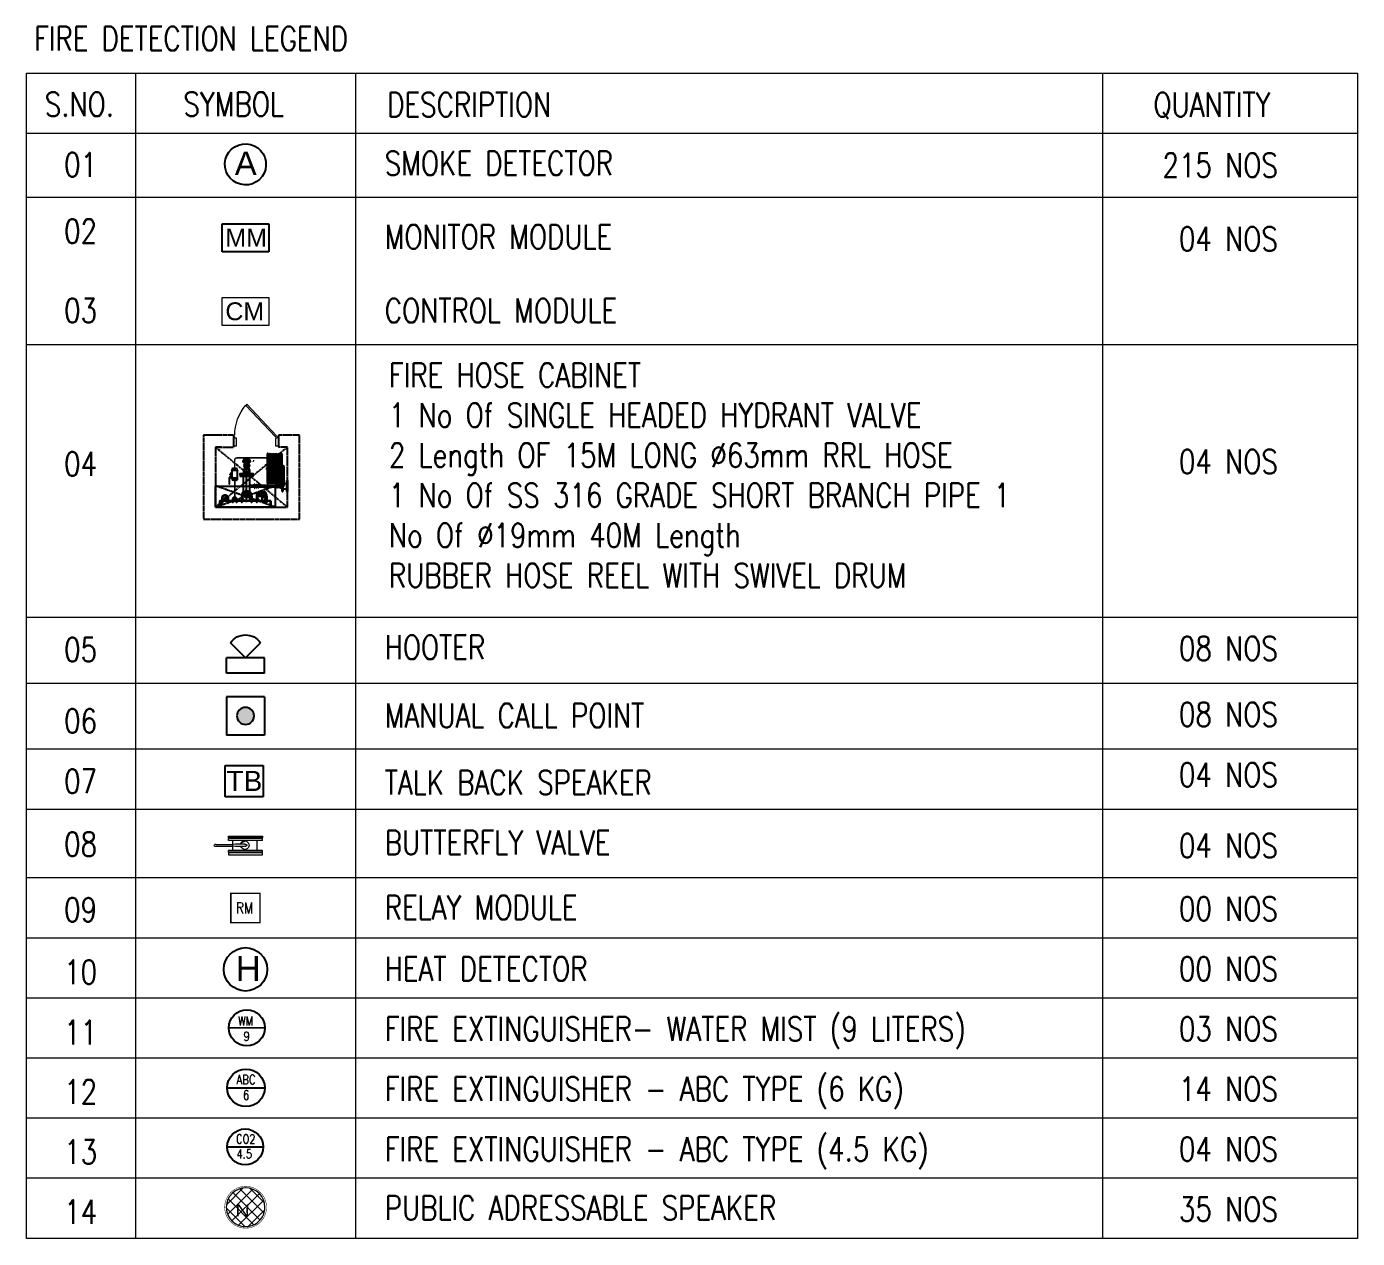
# Model space of a CAD drawing. Header units: millimetres. Extents: x 1706 to 249912, y -487248 to 27192.
# Drawn here: x 218218 to 240361, y 1476 to 21647 of the extents above; entities that cross this region are included whole.
import ezdxf
from ezdxf.enums import TextEntityAlignment as Align

# ---------------------------------------------------------------- set-up
doc = ezdxf.new("R2010")
doc.units = ezdxf.units.MM
for name, pattern in [('CENTER', [50.8, 31.75, -6.35, 6.35, -6.35]), ('CENTER2', [1.125, 0.75, -0.125, 0.125, -0.125]), ('HIDDEN', [0.375, 0.25, -0.125]), ('PHANTOM', [63.5, 31.75, -6.35, 6.35, -6.35, 6.35, -6.35])]:
    doc.linetypes.add(name, pattern=pattern)
doc.layers.get('0').update_dxf_attribs({"color": 251})
for name, color, linetype in [('3.First Floor Plan prot$0$M-FIRE-DRAIN PIPE', 5, 'Continuous'), ('Center', 8, 'CENTER2'), ('FF-CEILING SPEAKER', 170, 'Continuous'), ('FF-DETECTION', 8, 'Continuous'), ('FF-FAS-EQUIPMENTS', 5, 'Continuous'), ('FF-FPS- SPRINKLER PIPE', 10, 'PHANTOM'), ('FF-MCP', 1, 'Continuous'), ('FF-TEXT & DIMENSIONS', 4, 'Continuous'), ('FF-WALL MTD SPEAKER', 1, 'Continuous'), ('McD-FF-SMOKE DETECTOR', 30, 'Continuous'), ('Mcd_RELAY MODULE', 20, 'Continuous'), ('OBJ', 7, 'Continuous'), ('PHE-MULTI SENSOR DETECTOR (ABOVE', 3, 'Continuous'), ('TB', 11, 'Continuous')]:
    doc.layers.add(name, color=color, linetype=linetype)
for name, color, linetype, lineweight in [('A-DOOR', 251, 'Continuous', 5), ('DETECTOR TEXT', 7, 'Continuous', 18), ('Fire Speaker', 202, 'Continuous', 9), ('M-FIRE-FHC', 251, 'Continuous', 9), ('McD-HVAC-BFV', 7, 'Continuous', 20), ('PHE_PIPE_RISER_SUPPORT', 7, 'Continuous', 30), ('W P DOWNTAKE', 70, 'Continuous', 18)]:
    doc.layers.add(name, color=color, linetype=linetype, lineweight=lineweight)
doc.layers.add('FF-PENDENT SPRINKLER', color=7, linetype='Continuous', true_color=0xcc0099)
doc.styles.add('Arial', font='arial.ttf', dxfattribs={"height": 300})
doc.styles.add('MU', font='symusic.shx')
doc.styles.add('ROMAN', font='romans.shx', dxfattribs={"width": 0.8})
doc.styles.add('TIMES', font='times.ttf', dxfattribs={"height": 1})
pattern_1 = [(225, (1124.623, -18852.415), (-7.071068, 7.071068), [])]

# ---------------------------------------------------------------- blocks, each defined once
blk = doc.blocks.new('Above false ceiling')
at = {"extrusion": (0.007291, -0.048425, 0.9988)}
blk.add_circle((0, 1, 0), 193, dxfattribs=at)
at = {"style": 'Arial'}
blk.add_text('A', height=222, rotation=0.0001, dxfattribs=at).set_placement((-101, -100, 0))
blk = doc.blocks.new('MONITOR MODULE')
at = {"color": 30}
for p, q in [((-219, 336), (220, 336)), ((-219, 74), (-219, 336)), ((220, 336), (220, 74)), ((220, 74), (-219, 74))]:
    blk.add_line(p, q, dxfattribs=at)
at = {"color": 72, "style": 'Arial'}
blk.add_text('MM', height=167.2, dxfattribs=at).set_placement((-188, 122))
blk = doc.blocks.new('Control module-01')
at = {"color": 30, "extrusion": (-0.001975, 7.48253e-06, 0.999998)}
for p, q in [((-219, 261, 0), (219, 261, 0)), ((-219, 0, 0), (-219, 261, 0)), ((219, 261, 0), (219, 0, 0)), ((219, 0, 0), (-219, 0, 0))]:
    blk.add_line(p, q, dxfattribs=at)
at = {"color": 72, "extrusion": (-0.001975, 7.48253e-06, 0.999998), "style": 'Arial'}
blk.add_text('CM', height=167.2, dxfattribs=at).set_placement((-188, 48))
blk = doc.blocks.new('A$C4CB3120F')
at = {"color": 0, "linetype": 'Continuous'}
for p, q in [((-12, 6), (-12, 1)), ((9, 7), (-9, 7)), ((9, 0), (-9, 0)), ((-6, 6), (-6, 1)), ((6, 6), (6, 1)), ((12, 6), (12, 1))]:
    blk.add_line(p, q, dxfattribs=at)
for centre, radius, start, end in [((-9, 1), 5.53, 57.1328, 122.8672), ((-9, 6), 5.53, 237.1328, 302.8672), ((0, -14), 20.8, 73.2213, 106.7787), ((0, 21), 20.8, 253.2213, 286.7787), ((9, 1), 5.53, 57.1328, 122.8672), ((9, 6), 5.53, 237.1328, 302.8672)]:
    blk.add_arc(centre, radius, start, end, dxfattribs=at)
blk = doc.blocks.new('A$C7D236038')
at = {"color": 0, "linetype": 'Continuous'}
for p, q in [((-10, 5), (-10, 1)), ((-7, 6), (7, 6)), ((-7, 0), (7, 0)), ((-5, 5), (-5, 1)), ((5, 5), (5, 1)), ((10, 5), (10, 1))]:
    blk.add_line(p, q, dxfattribs=at)
for centre, radius, start, end in [((-7, 1), 4.61, 57.1328, 122.8672), ((-7, 5), 4.61, 237.1328, 302.8672), ((0, -12), 17.3, 73.2213, 106.7787), ((0, 17), 17.3, 253.2213, 286.7787), ((7, 1), 4.61, 57.1328, 122.8672), ((7, 5), 4.61, 237.1328, 302.8672)]:
    blk.add_arc(centre, radius, start, end, dxfattribs=at)
blk = doc.blocks.new('A$C17931DE8')
at = {"color": 7}
for p, q in [((598, 184), (48, 184)), ((48, 164), (48, 184)), ((598, 164), (48, 164)), ((598, 164), (598, 184)), ((-100, -89), (100, -89)), ((-100, -89), (-100, -102)), ((100, -102), (-100, -102)), ((-100, -177), (100, -177)), ((-100, -177), (-100, -191)), ((100, -191), (-100, -191)), ((-21, -24), (-39, -89)), ((-11, -30), (-11, -98)), ((11, -98), (-11, -98)), ((11, -30), (11, -98)), ((21, -24), (39, -89)), ((22, -109), (341, -109)), ((22, -109), (22, -131)), ((22, -131), (341, -131)), ((47, -85), (47, -66)), ((598, -66), (48, -66)), ((598, -85), (48, -85)), ((100, -89), (100, -102)), ((100, -177), (100, -191)), ((341, -109), (341, -131)), ((352, -85), (352, -98)), ((352, -98), (374, -98)), ((374, -98), (374, -85)), ((598, -85), (598, -66))]:
    blk.add_line(p, q, dxfattribs=at)
at = {"color": 8}
for p, q in [((575, 130), (71, 130)), ((575, 95), (71, 95)), ((575, 61), (71, 61)), ((575, 26), (71, 26)), ((577, 61), (577, 60)), ((580, 96), (579, 95)), ((582, 60), (582, 61)), ((-84, -116), (-84, -76)), ((-84, -204), (-84, -164)), ((575, -9), (71, -9)), ((575, -43), (71, -43)), ((84, -117), (84, -76)), ((84, -205), (84, -164))]:
    blk.add_line(p, q, dxfattribs=at)
at = {"color": 8, "linetype": 'CENTER'}
for p, q in [((323, 211), (323, -112)), ((0, -32), (0, -98)), ((22, -120), (341, -120))]:
    blk.add_line(p, q, dxfattribs=at)
for p, q in [((-50, -102), (-50, -177)), ((50, -102), (50, -177))]:
    blk.add_line(p, q)
for radius in [32.1, 15.4]:
    blk.add_circle((0, 0), radius)
at = {"color": 8}
for centre, radius, start, end in [((71, 147), 17.3, 90, 270), ((71, 112), 17.3, 90, 270), ((71, 78), 17.3, 90, 270), ((71, 43), 17.3, 90, 270), ((71, 9), 17.3, 90, 270), ((575, 147), 17.3, 270, 90), ((575, 112), 17.3, 270, 90), ((575, 78), 17.3, 270, 90), ((575, 43), 17.3, 270, 90), ((575, 9), 17.3, 270, 90), ((71, -26), 17.3, 90, 270), ((71, -61), 17.3, 90, 197.2751), ((341, -98), 21.7, 270, 0), ((575, -26), 17.3, 270, 90), ((575, -61), 17.3, 342.7249, 90)]:
    blk.add_arc(centre, radius, start, end, dxfattribs=at)
at = {"color": 7}
for centre, radius, start, end in [((22, -98), 32.6, 180, 270), ((22, -98), 10.9, 180, 269.9999), ((341, -98), 10.9, 270.0001, 0), ((341, -98), 32.6, 270, 0)]:
    blk.add_arc(centre, radius, start, end, dxfattribs=at)
at = {"color": 8, "linetype": 'CENTER'}
blk.add_arc((22, -98), 21.7, 180, 270, dxfattribs=at)
blk = doc.blocks.new('A$C562139B0')
at = {"color": 8, "linetype": 'HIDDEN'}
for p, q in [((-2, 80), (0, 82)), ((-2, -80), (-2, 80)), ((0, -82), (-2, -80))]:
    blk.add_line(p, q, dxfattribs=at)
at = {"color": 1}
for p, q in [((20, 101), (0, 101)), ((20, 84), (0, 84)), ((20, -84), (0, -84)), ((20, -101), (0, -101))]:
    blk.add_line(p, q, dxfattribs=at)
blk.add_lwpolyline([(0, -110), (0, 110), (20, 110), (20, -110)], close=True, dxfattribs=at)
at = {"layer": 'Center', "linetype": 'CENTER', "ltscale": 12}
for p, q in [((-4, 93), (24, 93)), ((24, -93), (-4, -93))]:
    blk.add_line(p, q, dxfattribs=at)
blk = doc.blocks.new('A$C48E248ED')
at = {"color": 1}
for p, q in [((-2, -89), (-2, -78)), ((-2, -78), (2, -78)), ((-2, -89), (2, -89)), ((2, -89), (2, -78))]:
    blk.add_line(p, q, dxfattribs=at)
at = {"color": 7}
blk.add_line((25, -182), (25, -199), dxfattribs=at)
at = {"color": 1}
for radius in [37.5, 7.47]:
    blk.add_circle((0, -83), radius, dxfattribs=at)
for centre, start, end in [((98, -69), 168.881, 210.5212), ((-98, -69), 329.4788, 11.119)]:
    blk.add_arc(centre, 151, start, end, dxfattribs=at)
at = {"layer": 'OBJ'}
for p, q in [((-45, -180), (-45, -177)), ((0, -159), (-26, -169)), ((0, -169), (-26, -180)), ((-26, -201), (-26, -169)), ((-26, -201), (-15, -206)), ((-15, -208), (-15, -190)), ((0, -159), (26, -169)), ((0, -169), (26, -180)), ((15, -208), (15, -190)), ((26, -201), (15, -206)), ((26, -182), (26, -169)), ((26, -201), (26, -199)), ((-57, -254), (-57, -248)), ((-39, -243), (-8, -255)), ((-35, -241), (-6, -249)), ((-21, -279), (-7, -258)), ((-15, -279), (-3, -263)), ((-11, -224), (-11, -247)), ((0, -253), (-5, -255)), ((0, -255), (-5, -257)), ((-5, -262), (-5, -255)), ((0, -264), (-5, -262)), ((-2, -226), (-3, -247)), ((0, -253), (5, -255)), ((0, -255), (5, -257)), ((0, -264), (5, -262)), ((2, -226), (3, -247)), ((16, -279), (3, -263)), ((5, -262), (5, -255)), ((35, -241), (6, -249)), ((21, -279), (7, -258)), ((39, -243), (8, -255)), ((11, -224), (11, -247)), ((57, -248), (57, -254))]:
    blk.add_line(p, q, dxfattribs=at)
for centre, radius, start, end in [((-11, -154), 24, 88.0313, 135.9908), ((-23, -191), 8.65, 11.0684, 72.6602), ((11, -154), 24, 44.0092, 91.9687), ((24, -191), 8.65, 107.3398, 168.9316), ((-40, -246), 3, 69.2205, 155.1588), ((-34, -238), 3, 133.8645, 254.7795), ((-23, -277), 3, 245.9255, 326.7795), ((-13, -281), 3, 141.2205, 257.3777), ((-8, -257), 2, 326.7795, 69.2205), ((-5, -247), 2, 254.7795, 357.2205), ((-5, -226), 3, 357.2205, 94.7862), ((5, -226), 3, 85.2138, 182.7795), ((5, -247), 2, 182.7795, 285.2205), ((8, -257), 2, 110.7795, 213.2205), ((13, -281), 3, 282.6223, 38.7795), ((23, -277), 3, 213.2205, 294.0745), ((35, -238), 3, 285.2205, 46.1355), ((40, -246), 3, 24.8412, 110.7795)]:
    blk.add_arc(centre, radius, start, end, dxfattribs=at)
at = {"layer": 'OBJ', "extrusion": (0, 0, -1)}
for centre, major_axis, ratio, start_param, end_param in [((0, -248), (57.4, 0), 0.707107, 3.141593, 6.283185), ((0, -180), (45, 0), 0.707107, 1.987436, 4.712389), ((0, -177), (45, 0), 0.707107, 3.141593, 5.927703), ((0, -167), (-42.5, 0), 0.707107, -0.004902, 3.146495), ((0, -163), (-40.3, 0), 0.701646, 0.412235, 2.729358), ((0, -191), (26, 0), 0.721611, 2.186239, 6.007537), ((0, -204), (15, 0), 0.707107, 3.141593, 6.283185), ((0, -206), (15, 0), 0.707107, 3.141593, 6.283185), ((0, -207), (15, 0), 0.707107, 3.141593, 6.283185), ((0, -209), (15, 0), 0.707107, 3.16624, 6.258538), ((0, -209), (-11.1, 0), 0.619861, 0.151553, 2.990039), ((0, -191), (-26, 0), 0.721611, 3.417241, 4.096946), ((0, -180), (45, 0), 0.707107, 0.642541, 1.154156), ((0, -254), (45.1, 0), 0.693384, 2.143196, 3.452197), ((0, -254), (-45.1, 0), 0.693384, 0.624962, 1.450623), ((0, -254), (45.1, 0), 0.693384, 1.258412, 1.883181), ((0, -254), (45.1, 0), 0.693384, -1.450623, -0.624962), ((0, -254), (45.1, 0), 0.693384, -0.310604, 0.998397)]:
    blk.add_ellipse(centre, major_axis=major_axis, ratio=ratio, start_param=start_param, end_param=end_param, dxfattribs=at)
for centre, major_axis, ratio in [((0, -254), (-57.4, 0), 0.707107), ((0, -260), (-5.2, 0), 0.721611), ((0, -260), (2.23, 0), 0.586664)]:
    blk.add_ellipse(centre, major_axis=major_axis, ratio=ratio, dxfattribs=at)
at = {"layer": 'OBJ'}
blk.add_ellipse((0, -180), major_axis=(-45, 0), ratio=0.707107, start_param=1.987436, end_param=4.712389, dxfattribs=at)
at = {"xscale": -1, "rotation": 270}
blk.add_blockref('A$C562139B0', (0, -20), dxfattribs=at)
at = {"rotation": 270}
blk.add_blockref('A$C562139B0', (0, -20), dxfattribs=at)
blk = doc.blocks.new('A$C234D3F59')
at = {"color": 7}
for p, q in [((-40, 31), (-40, -31)), ((-40, 31), (-28, 31)), ((-28, -31), (-28, 31)), ((40, 31), (28, 31)), ((28, -31), (28, 31)), ((40, 31), (40, -31)), ((-40, -31), (-28, -31)), ((40, -31), (28, -31))]:
    blk.add_line(p, q, dxfattribs=at)
at = {"color": 9, "linetype": 'CENTER', "ltscale": 0.5}
for p, q in [((0, -35), (0, 35)), ((35, 0), (-35, 0))]:
    blk.add_line(p, q, dxfattribs=at)
at = {"color": 7}
for radius in [27.9, 22, 12.5, 2.93]:
    blk.add_circle((0, 0), radius, dxfattribs=at)
blk = doc.blocks.new('*U49')
h = blk.add_hatch()
h.set_pattern_fill('ANSI31', color=8, scale=106.666667)
h.set_pattern_definition([(45, (-340252.479, -316853.135), (-9.4280904, 9.4280904), [])])
edge = h.paths.add_edge_path()
edge.add_spline(control_points=[(37, 46), (33, 42), (20, 34), (0, 45), (-20, 55), (-33, 48), (-37, 45)], knot_values=[0, 0, 0, 0, 20.742453, 42.387064, 63.847683, 84.496856, 84.496856, 84.496856, 84.496856], degree=3, periodic=0)
edge.add_arc((0, 45), 37.5, 180, 360.8241)
at = {"color": 8}
for p, q in [((-60, 46), (60, 46)), ((0, 105), (0, -15))]:
    blk.add_line(p, q, dxfattribs=at)
for radius in [45, 37.5]:
    blk.add_circle((0, 45), radius)
blk.add_spline([(-37, 46), (-20, 52), (0, 45), (20, 38), (38, 45)], degree=3, dxfattribs=at)
at = {"layer": 'PHE_PIPE_RISER_SUPPORT'}
for p, q in [((-53, -30), (-53, -33)), ((-53, -30), (-53, -33)), ((-51, -34), (-44, -34)), ((-51, -34), (-44, -34)), ((-50, -34), (-50, -41)), ((-50, -34), (-50, -41)), ((-50, -35), (-45, -36)), ((-50, -35), (-45, -36)), ((-50, -36), (-45, -37)), ((-50, -36), (-45, -37)), ((-50, -37), (-45, -37)), ((-50, -37), (-45, -37)), ((-50, -38), (-45, -38)), ((-50, -38), (-45, -38)), ((-50, -39), (-45, -39)), ((-50, -39), (-45, -40)), ((-50, -39), (-45, -39)), ((-50, -39), (-45, -40)), ((-50, -40), (-45, -41)), ((-50, -40), (-45, -41)), ((-50, -41), (-45, -41)), ((-50, -41), (-45, -41)), ((-48, -34), (-45, -35)), ((-48, -34), (-45, -35)), ((-45, -33), (-45, -30)), ((-45, -33), (-45, -30)), ((-45, -34), (-45, -41)), ((-45, -34), (-45, -41)), ((-42, -30), (-42, -33)), ((-42, -30), (-42, -33)), ((42, -30), (42, -33)), ((42, -30), (42, -33)), ((51, -34), (44, -34)), ((51, -34), (44, -34)), ((45, -33), (45, -30)), ((45, -33), (45, -30)), ((48, -34), (45, -35)), ((45, -34), (45, -41)), ((48, -34), (45, -35)), ((45, -34), (45, -41)), ((50, -35), (45, -36)), ((50, -35), (45, -36)), ((50, -36), (45, -37)), ((50, -36), (45, -37)), ((50, -37), (45, -37)), ((50, -37), (45, -37)), ((50, -38), (45, -38)), ((50, -38), (45, -38)), ((50, -39), (45, -39)), ((50, -39), (45, -40)), ((50, -39), (45, -39)), ((50, -39), (45, -40)), ((50, -40), (45, -41)), ((50, -40), (45, -41)), ((50, -41), (45, -41)), ((50, -41), (45, -41)), ((50, -34), (50, -41)), ((50, -34), (50, -41)), ((53, -30), (53, -33)), ((53, -30), (53, -33))]:
    blk.add_line(p, q, dxfattribs=at)
for points in [[(-50, 45), (-50, -33)], [(-45, 45), (-45, -30)], [(45, 45), (45, -30)], [(50, 45), (50, -33)]]:
    blk.add_lwpolyline(points, dxfattribs=at)
for centre, radius, start, end in [((0, 45), 50, 0.4125, 179.5895), ((-51, -33), 1.26, 180, 0), ((-51, -33), 1.26, 180, 0), ((-48, -31), 3.14, 216.8699, 323.1301), ((-48, -31), 3.14, 216.8699, 323.1301), ((-44, -33), 1.26, 180, 0), ((-44, -33), 1.26, 180, 0), ((44, -33), 1.26, 180, 0), ((44, -33), 1.26, 180, 0), ((48, -31), 3.14, 216.8699, 323.1301), ((48, -31), 3.14, 216.8699, 323.1301), ((51, -33), 1.26, 180, 0), ((51, -33), 1.26, 180, 0)]:
    blk.add_arc(centre, radius, start, end, dxfattribs=at)
blk = doc.blocks.new('A$C4DF21AE9')
h = blk.add_hatch()
h.set_pattern_fill('ANSI31', color=5, scale=80, angle=90, style=0)
h.set_pattern_definition(pattern_1)
h.paths.add_polyline_path([(130, -100, -1), (130, -150, -0.5), (130, -125, 0.5)])
h = blk.add_hatch()
h.set_pattern_fill('ANSI31', color=1, scale=80, angle=90, style=0)
h.set_pattern_definition([(225, (1124.623, -18602.415), (-7.071068, 7.071068), [])])
h.paths.add_polyline_path([(180, -400, -0.5), (180, -325, 0.5), (180, -250, -1)])
h = blk.add_hatch()
h.set_pattern_fill('ANSI31', color=3, scale=80, angle=90, style=0)
h.set_pattern_definition(pattern_1)
h.paths.add_polyline_path([(180, -650, -0.5), (180, -575, 0.5), (180, -500, -1)])
for p, q in [((0, -800), (0, 195)), ((0, -800), (0, 195)), ((100, -725), (100, 119)), ((105, -725), (105, 119)), ((94, -90), (84, -90)), ((94, -91), (84, -91)), ((94, -99), (84, -99)), ((94, -100), (84, -100)), ((94, -150), (84, -150)), ((94, -151), (84, -151)), ((94, -159), (84, -159)), ((94, -160), (84, -160)), ((130, -90), (105, -90)), ((116, -91), (105, -91)), ((116, -99), (105, -99)), ((130, -100), (105, -100)), ((130, -150), (105, -150)), ((116, -151), (105, -151)), ((116, -159), (105, -159)), ((130, -160), (105, -160)), ((92, -238), (83, -238)), ((92, -239), (83, -239)), ((92, -249), (83, -249)), ((92, -250), (83, -250)), ((92, -400), (83, -400)), ((92, -401), (83, -401)), ((92, -411), (83, -411)), ((92, -412), (83, -412)), ((180, -238), (105, -238)), ((149, -239), (105, -239)), ((149, -249), (105, -249)), ((180, -250), (105, -250)), ((180, -400), (105, -400)), ((149, -401), (105, -401)), ((149, -411), (105, -411)), ((180, -412), (105, -412)), ((92, -488), (83, -488)), ((92, -489), (83, -489)), ((92, -499), (83, -499)), ((92, -500), (83, -500)), ((92, -650), (83, -650)), ((92, -651), (83, -651)), ((92, -661), (83, -661)), ((92, -662), (83, -662)), ((180, -488), (105, -488)), ((149, -489), (105, -489)), ((149, -499), (105, -499)), ((180, -500), (105, -500)), ((180, -650), (105, -650)), ((149, -651), (105, -651)), ((149, -661), (105, -661)), ((180, -662), (105, -662))]:
    blk.add_line(p, q)
at = {"linetype": 'CENTER2'}
for p, q in [((0, -800), (355, 195)), ((0, 195), (355, -800))]:
    blk.add_line(p, q, dxfattribs=at)
at = {"color": 8, "linetype": 'CENTER', "lineweight": -3, "ltscale": 1500}
for p, q in [((82, -325), (569, -325)), ((180, -228), (180, -422)), ((277, -575), (82, -575)), ((180, -478), (180, -672))]:
    blk.add_line(p, q, dxfattribs=at)
at = {"color": 1}
for p, q in [((236, -275), (517, -275)), ((236, -375), (517, -375)), ((338, -375), (338, -449)), ((363, -375), (363, -449)), ((338, -530), (338, -827)), ((363, -530), (363, -827))]:
    blk.add_line(p, q, dxfattribs=at)
at = {"color": 8, "linetype": 'CENTER', "lineweight": -3, "ltscale": 20}
blk.add_line((350, -375), (350, -824), dxfattribs=at)
for points in [[(0, 195), (350, 195), (350, -800), (0, -800)], [(105, 112), (0, 112), (0, 119), (105, 119)], [(82, -249), (82, -239), (83, -238), (83, -250)], [(82, -401), (82, -411), (83, -412), (83, -400)], [(149, -249), (149, -239), (150, -238), (150, -250)], [(149, -401), (149, -411), (150, -412), (150, -400)], [(82, -499), (82, -489), (83, -488), (83, -500)], [(82, -651), (82, -661), (83, -662), (83, -650)], [(149, -499), (149, -489), (150, -488), (150, -500)], [(149, -651), (149, -661), (150, -662), (150, -650)], [(105, -725), (0, -725), (0, -719), (105, -719)]]:
    blk.add_lwpolyline(points, close=True)
for points in [[(84, -100), (84, -90), (83, -91), (83, -99), (84, -100)], [(84, -150), (84, -160), (83, -159), (83, -151), (84, -150)], [(99, -85), (99, -105), (100, -105), (100, -85), (99, -85)], [(99, -165), (99, -145), (100, -145), (100, -165), (99, -165)], [(117, -100), (117, -90), (116, -91), (116, -99), (117, -100)], [(117, -150), (117, -160), (116, -159), (116, -151), (117, -150)], [(99, -232), (99, -256), (100, -256), (100, -232), (99, -232)], [(99, -418), (99, -394), (100, -394), (100, -418), (99, -418)], [(99, -482), (99, -506), (100, -506), (100, -482), (99, -482)], [(99, -668), (99, -644), (100, -644), (100, -668), (99, -668)]]:
    blk.add_lwpolyline(points)
at = {"color": 5}
blk.add_lwpolyline([(130, -100, -0.5), (130, -125, 0.5), (130, -150, 1)], format="xyb", dxfattribs=at)
at = {"color": 8, "linetype": 'CENTER', "lineweight": -3, "ltscale": 20}
for points in [[(75, -244), (180, -244, -1), (180, -406), (75, -406)], [(75, -494), (180, -494, -1), (180, -656), (75, -656)]]:
    blk.add_lwpolyline(points, format="xyb", dxfattribs=at)
at = {"color": 1}
blk.add_lwpolyline([(180, -250, -0.5), (180, -325, 0.5), (180, -400, 1)], format="xyb", dxfattribs=at)
at = {"color": 3}
blk.add_lwpolyline([(180, -500, -0.5), (180, -575, 0.5), (180, -650, 1)], format="xyb", dxfattribs=at)
at = {"color": 5}
blk.add_circle((130, -125), 25, dxfattribs=at)
at = {"color": 1}
blk.add_circle((180, -325), 75, dxfattribs=at)
at = {"color": 3}
blk.add_circle((180, -575), 75, dxfattribs=at)
for centre, radius in [((130, -125), 35), ((180, -325), 87), ((180, -575), 87)]:
    blk.add_arc(centre, radius, 270, 90)
at = {"color": 1}
blk.add_arc((350, -375), 12.5, 0, 180, dxfattribs=at)
for name, p, rotation in [('A$C7D236038', (99, -95), 90), ('A$C48E248ED', (517, -325), 90), ('A$C4CB3120F', (99, -244), 90), ('A$C4CB3120F', (99, -494), 90), ('A$C234D3F59', (350, -490), 269.9999999999999)]:
    blk.add_blockref(name, p, dxfattribs=dict(rotation=rotation))
at = {"xscale": -1, "rotation": 90}
for name, p in [('A$C7D236038', (99, -155)), ('A$C4CB3120F', (99, -406)), ('A$C4CB3120F', (99, -656))]:
    blk.add_blockref(name, p, dxfattribs=at)
at = {"xscale": 0.9025, "yscale": 0.9025, "zscale": 0.9025}
blk.add_blockref('A$C17931DE8', (350, -833), dxfattribs=at)
at = {"layer": 'W P DOWNTAKE', "rotation": 270.1684298563838}
blk.add_blockref('*U49', (105, 35), dxfattribs=at)
blk = doc.blocks.new('BFV')
for p, q in [((18854020, -2115823, 768929799), (18853669, -2115823, 768929799)), ((18853669, -2115823, 768929799), (18853669, -2115843, 768929799)), ((18853669, -2115843, 768929799), (18854020, -2115843, 768929799)), ((18853669, -2115848, 768929799), (18854020, -2115848, 768929799)), ((18853669, -2115868, 768929799), (18853669, -2115848, 768929799)), ((18853725, -2115843, 768929799), (18853975, -2115843, 768929799)), ((18853725, -2115848, 768929799), (18853725, -2115843, 768929799)), ((18853975, -2115848, 768929799), (18853975, -2115843, 768929799)), ((18854020, -2115843, 768929799), (18854020, -2115823, 768929799)), ((18854020, -2115868, 768929799), (18854020, -2115848, 768929799)), ((18853669, -2115868, 768929799), (18854020, -2115868, 768929799)), ((18853669, -2115990, 768929799), (18853669, -2115970, 768929799)), ((18853669, -2115970, 768929799), (18854020, -2115970, 768929799)), ((18853669, -2115990, 768929799), (18854020, -2115990, 768929799)), ((18853669, -2116015, 768929799), (18853669, -2115995, 768929799)), ((18853669, -2115995, 768929799), (18854020, -2115995, 768929799)), ((18853725, -2115970, 768929799), (18853725, -2115868, 768929799)), ((18853725, -2115995, 768929799), (18853725, -2115990, 768929799)), ((18853725, -2115995, 768929799), (18853975, -2115995, 768929799)), ((18853820, -2115889, 768929799), (18853835, -2115874, 768929799)), ((18853828, -2115919, 768929799), (18853842, -2115911, 768929799)), ((18853828, -2115919, 768929799), (18853842, -2115928, 768929799)), ((18853850, -2115877, 768929799), (18853850, -2115872, 768929799)), ((18853850, -2115907, 768929799), (18853946, -2115907, 768929799)), ((18853850, -2115932, 768929799), (18853946, -2115932, 768929799)), ((18853854, -2115877, 768929799), (18853854, -2115872, 768929799)), ((18853857, -2115877, 768929799), (18853858, -2115872, 768929799)), ((18853861, -2115878, 768929799), (18853862, -2115873, 768929799)), ((18853864, -2115879, 768929799), (18853866, -2115874, 768929799)), ((18853867, -2115880, 768929799), (18853869, -2115876, 768929799)), ((18853870, -2115882, 768929799), (18853873, -2115878, 768929799)), ((18853873, -2115884, 768929799), (18853876, -2115880, 768929799)), ((18853876, -2115886, 768929799), (18853879, -2115882, 768929799)), ((18853879, -2115888, 768929799), (18853882, -2115884, 768929799)), ((18853880, -2115949, 768929799), (18853895, -2115934, 768929799)), ((18853882, -2115890, 768929799), (18853885, -2115887, 768929799)), ((18853884, -2115893, 768929799), (18853888, -2115890, 768929799)), ((18853886, -2115896, 768929799), (18853890, -2115893, 768929799)), ((18853888, -2115899, 768929799), (18853892, -2115897, 768929799)), ((18853889, -2115902, 768929799), (18853894, -2115900, 768929799)), ((18853890, -2115905, 768929799), (18853895, -2115904, 768929799)), ((18853946, -2115907, 768929799), (18853977, -2115911, 768929799)), ((18853946, -2115932, 768929799), (18853977, -2115927, 768929799)), ((18853975, -2115970, 768929799), (18853975, -2115868, 768929799)), ((18853975, -2115995, 768929799), (18853975, -2115990, 768929799)), ((18854144, -2115911, 768929799), (18853977, -2115911, 768929799)), ((18854144, -2115927, 768929799), (18853977, -2115927, 768929799)), ((18854020, -2115990, 768929799), (18854020, -2115970, 768929799)), ((18854020, -2115995, 768929799), (18854020, -2116015, 768929799)), ((18854020, -2116015, 768929799), (18853669, -2116015, 768929799))]:
    blk.add_line(p, q)
for centre, major_axis, start_param, end_param in [((18853850, -2115919, 768929799), (-41.9, 6.6), -0.628459, 2.513134), ((18853850, -2115919, 768929799), (33.6, 33.6), 0.785398, 1.107607), ((18853850, -2115919, 768929799), (8.71, 8.71), 0.785398, 1.578101), ((18853850, -2115919, 768929799), (-8.71, 8.71), 1.563495, 2.356194), ((18853850, -2115919, 768929799), (-30, 30), -0.868072, -0.785398), ((18853850, -2115919, 768929799), (-30, 30), -0.868072, -0.785398), ((18853850, -2115919, 768929799), (33.6, 33.6), 0.620051, 0.702725), ((18853850, -2115919, 768929799), (-30, 30), -1.033419, -0.950745), ((18853850, -2115919, 768929799), (33.6, 33.6), 0.454704, 0.537378), ((18853850, -2115919, 768929799), (30, 30), 0.372031, 0.454704), ((18853850, -2115919, 768929799), (-33.6, 33.6), -1.281439, -1.198766), ((18853850, -2115919, 768929799), (-30, 30), -1.364113, -1.281439), ((18853850, -2115919, 768929799), (33.6, 33.6), 0.12401, 0.206684), ((18853850, -2115919, 768929799), (-30, 30), -1.52946, -1.446786), ((18853850, -2115919, 768929799), (33.6, 33.6), 6.241849, 6.324522), ((18853850, -2115919, 768929799), (30, 30), 6.159175, 6.241849), ((18853850, -2115919, 768929799), (30, 30), 5.993828, 6.076502), ((18853850, -2115919, 768929799), (33.6, 33.6), 6.076502, 6.159175), ((18853850, -2115919, 768929799), (39.5, 15.7), -0.047022, 0.035651), ((18853850, -2115919, 768929799), (-33.6, 33.6), 4.340358, 4.423032), ((18853850, -2115919, 768929799), (33.6, 33.6), 5.76036, 5.828481), ((18853850, -2115919, 768929799), (-33.6, 33.6), 3.604782, 3.664418), ((18854153, -2115919, 768929799), (-12, 0.4), 0.760762, 5.584492)]:
    blk.add_ellipse(centre, major_axis=major_axis, ratio=1, start_param=start_param, end_param=end_param)
blk = doc.blocks.new('FF-FAS-CONTROL RELAY MODULE')
at = {"color": 30, "const_width": 16.2}
blk.add_lwpolyline([(-124, 0), (-124, 324), (200, 324), (200, 0), (-124, 0)], dxfattribs=at)
at = {"color": 72, "style": 'ROMAN', "width": 0.8}
blk.add_text('RM', height=121.5, dxfattribs=at).set_placement((-66, 102))
blk = doc.blocks.new('TALK BACK')
at = {"color": 30, "extrusion": (0.001095, -0.001644, 0.999998)}
for p, q in [((-174, 259), (43, 405, 0)), ((43, 405, 0), (219, 144, -1)), ((2, -2, -1), (-174, 259)), ((219, 144, -1), (2, -2, -1))]:
    blk.add_line(p, q, dxfattribs=at)
at = {"color": 72, "extrusion": (0.001095, -0.001644, 0.999998), "style": 'Arial'}
blk.add_text('TB', height=167.2, rotation=123.8847, dxfattribs=at).set_placement((172, 125, -1))
blk = doc.blocks.new('FF-FAS-SCHEMATIC-HOOTER CUM STROBE')
at = {"color": 1}
for p, q in [((-160, 0), (-317, 157)), ((-160, -200), (-160, 200)), ((0, 200), (-160, 200)), ((0, -200), (0, 200)), ((-160, 0), (-317, -157)), ((0, -200), (-160, -200))]:
    blk.add_line(p, q, dxfattribs=at)
blk.add_arc((-209, 0), 191, 124.4384, 235.5616, dxfattribs=at)
blk = doc.blocks.new('FF-FAS-SCHEMATIC-MANUAL CALL POINT')
blk.add_hatch(color=1).paths.add_polyline_path([(89, 0, 1), (-89, 0, 1)])
at = {"color": 1}
for p, q in [((-200, 200), (200, 200)), ((-200, 200), (-200, -200)), ((200, 200), (200, -200)), ((-200, -200), (200, -200))]:
    blk.add_line(p, q, dxfattribs=at)
blk.add_circle((0, 0), 89.4, dxfattribs=at)
blk = doc.blocks.new('FF-FAS-HEAT DETECTOR')
at = {"color": 30, "ltscale": 2, "true_color": 0xff7f00}
blk.add_circle((0, 0), 203, dxfattribs=at)
at = {"color": 7, "ltscale": 2, "extrusion": (-5.79769e-08, 3.15871e-18, 1), "insert": (-92, 124, 0), "char_height": 234, "width": 250.77, "attachment_point": 1, "text_direction": (1, 0, 0), "style": 'TIMES'}
blk.add_mtext('{\\fArial|b0|i0|c0|p34;H}', dxfattribs=at)
blk = doc.blocks.new('*U63')
at = {"layer": 'Fire Speaker'}
h = blk.add_hatch(dxfattribs=at)
h.set_pattern_fill('ANSI37', color=55, scale=907.342322, style=0)
h.set_pattern_definition([(45, (24432.67, -6632.89), (-80.1985, 80.1985), []), (135, (24432.67, -6632.89), (-80.1985, -80.1985), [])])
h.paths.add_polyline_path([(288, -5, 1), (-285, -5, 1)])
at = {"layer": 'Fire Speaker', "const_width": 7.49, "elevation": 141}
blk.add_lwpolyline([(-307, -5, 1), (311, -5, 1), (-307, -5)], format="xyb", dxfattribs=at)
at = {"layer": 'Fire Speaker'}
for start, end in [(0, 180), (180, 0)]:
    blk.add_arc((2, -5, 141), 286, start, end, dxfattribs=at)
at = {"layer": 'Fire Speaker', "color": 7, "style": 'MU', "width": 1.25}
blk.add_text('N', height=175, dxfattribs=at).set_placement((-148, -138, 141))
blk = doc.blocks.new('FF-FPS-ABC TYPE EXTINGUISHER -6Kg')
at = {"color": 5, "ltscale": 2}
blk.add_lwpolyline([(-199, 0), (201, 0)], dxfattribs=at)
blk.add_circle((1, 0), 200, dxfattribs=at)
at = {"color": 72, "ltscale": 2, "style": 'ROMAN', "width": 0.8}
for s, p in [('ABC', (-101, 38)), ('6', (-32, -127))]:
    blk.add_text(s, height=100, dxfattribs=at).set_placement(p)
blk = doc.blocks.new('FF-FPS-CO2 TYPE EXTINGUISHER -4.5Kg')
at = {"color": 5, "ltscale": 2}
blk.add_lwpolyline([(-299, 0), (299, 0)], dxfattribs=at)
blk.add_circle((0, 0), 299, dxfattribs=at)
at = {"color": 72, "ltscale": 2, "style": 'ROMAN', "width": 0.8}
for s, p in [('CO2', (-152, 57)), ('4.5', (-144, -190))]:
    blk.add_text(s, height=149.5, dxfattribs=at).set_placement(p)
blk = doc.blocks.new('water mist-9ltr')
at = {"color": 72, "ltscale": 2}
blk.add_lwpolyline([(-300, 0), (300, 0)], dxfattribs=at)
blk.add_circle((0, 0), 300, dxfattribs=at)
at = {"color": 160, "ltscale": 2, "style": 'ROMAN', "width": 0.8}
for s, p in [('WM', (-146, 38)), ('9', (-56, -217))]:
    blk.add_text(s, height=150, dxfattribs=at).set_placement(p)
blk = doc.blocks.new('NEW SHAFT DOOR - FD13 - 750x2250 - FHR-1090917-8TH FLOOR LVL')
at = {"layer": 'A-DOOR', "color": 1}
for p, q in [((-375, 74), (-325, 74)), ((-375, -76), (-375, 74)), ((-325, 74), (-325, -50)), ((325, 74), (375, 74)), ((325, -50), (325, 74)), ((375, 74), (375, -76)), ((-350, -76), (-375, -76)), ((-350, -50), (-350, -76)), ((-325, -50), (-350, -50)), ((325, -76), (-169, -598)), ((343, -93), (-151, -615)), ((350, -50), (325, -50)), ((343, -93), (325, -76)), ((350, -76), (350, -50)), ((375, -76), (350, -76)), ((-151, -615), (-169, -598))]:
    blk.add_line(p, q, dxfattribs=at)
blk.add_arc((418, -101), 770, 180, 220.2466, dxfattribs=at)
blk = doc.blocks.new('A$C00FE572E')
at = {"color": 1, "linetype": 'Continuous', "lineweight": -3}
for p, q in [((-1260, -166), (-1260, 198)), ((-1101, 285), (-1244, 285)), ((-1101, 142), (-1244, 142)), ((-1085, -166), (-1085, 198)), ((-693, 449), (-693, 496)), ((-679, 500), (-598, 500)), ((-679, 445), (-598, 445)), ((-666, 449), (-666, 496)), ((-611, 449), (-611, 496)), ((-584, 449), (-584, 496)), ((-175, -166), (-175, 198)), ((-159, 285), (-16, 285)), ((-159, 142), (-16, 142)), ((0, -166), (0, 198)), ((-1101, -111), (-1244, -111)), ((-1101, -288), (-1244, -288)), ((-159, -111), (-16, -111)), ((-159, -288), (-16, -288))]:
    blk.add_line(p, q, dxfattribs=at)
at = {"color": 1, "lineweight": -3}
for points in [[(-517, 387), (-517, 432), (-806, 432), (-1077, 600), (-1660, 600), (-1660, 555), (-1090, 555), (-819, 387), (-770, 387), (-770, 344), (-706, 344), (-706, 344), (-706, 387), (-517, 387)], [(-747, 344), (-747, 315), (-530, 315), (-530, 387), (-665, 387)]]:
    blk.add_lwpolyline(points, dxfattribs=at)
for points in [[(-1085, -327), (-1049, -327), (-1049, 324), (-1085, 324)], [(-1049, -318), (-211, -318), (-211, 315), (-1049, 315)], [(-175, -327), (-211, -327), (-211, 324), (-175, 324)]]:
    blk.add_lwpolyline(points, close=True, dxfattribs=at)
at = {"color": 1, "linetype": 'Continuous', "lineweight": -3}
blk.add_lwpolyline([(-704, 431), (-573, 431), (-573, 445), (-704, 445)], close=True, dxfattribs=at)
for centre, radius, start, end in [((-1097, 214), 163, 154.17033, 205.82967), ((-761, 16), 499, 165.29783, 194.70217), ((-1248, 214), 163, 334.17033, 25.82967), ((-1583, 16), 499, 345.29783, 14.70217), ((-679, 475), 25.1, 57.13278, 122.86722), ((-679, 470), 25.1, 237.13278, 302.86722), ((-639, 406), 94.5, 73.22135, 106.77865), ((-639, 540), 94.5, 253.22135, 286.77865), ((-598, 475), 25.1, 57.13278, 122.86722), ((-598, 470), 25.1, 237.13278, 302.86722), ((-12, 214), 163, 154.17033, 205.82967), ((323, 16), 499, 165.29783, 194.70217), ((-163, 214), 163, 334.17033, 25.82967), ((-499, 16), 499, 345.29783, 14.70217), ((-1011, -199), 249, 159.11675, 200.88325), ((-1333, -199), 249, 339.11675, 20.88325), ((73, -199), 249, 159.11675, 200.88325), ((-249, -199), 249, 339.11675, 20.88325)]:
    blk.add_arc(centre, radius, start, end, dxfattribs=at)
at = {"layer": 'Center', "color": 1, "lineweight": -3}
blk.add_lwpolyline([(-665, 387), (-747, 387), (-747, 346)], dxfattribs=at)

msp = doc.modelspace()

# ---------------------------------------------------------------- linework, layer by layer
at = {"layer": '3.First Floor Plan prot$0$M-FIRE-DRAIN PIPE', "const_width": 25}
msp.add_lwpolyline([(221679.827, 14289.236), (221679.827, 14427.996, -0.414213565), (221719.827, 14467.996), (222464.632, 14467.996)], format="xyb", dxfattribs=at)
for points in [[(221719.827, 14467.996), (222131.16, 14467.996)], [(221682.702, 13778.936), (221682.702, 14098.724)]]:
    msp.add_lwpolyline(points, dxfattribs=at)
at = {"layer": 'FF-FPS- SPRINKLER PIPE', "color": 1}
for points in [[(221459.205, 14847.405), (221159.427, 14847.405)], [(221659.649, 14847.405), (221159.427, 14847.405), (221159.427, 13447.405), (222759.427, 13447.405), (222759.427, 14847.405), (222409.649, 14847.405)], [(221459.205, 14647.405), (221359.427, 14647.405), (221659.649, 14647.419)], [(221359.427, 14647.405), (221459.205, 14647.414)], [(221359.427, 14647.405), (221359.427, 13647.405), (222559.427, 13647.405), (222559.427, 14647.405), (222409.649, 14647.405)]]:
    msp.add_lwpolyline(points, dxfattribs=at)
at = {"layer": 'FF-FPS- SPRINKLER PIPE', "color": 1, "linetype": 'Continuous'}
for points in [[(221659.649, 14847.419), (221659.649, 14647.419)], [(222409.649, 14847.405), (222409.649, 14645.428)]]:
    msp.add_lwpolyline(points, dxfattribs=at)
at = {"layer": 'FF-FPS- SPRINKLER PIPE', "color": 251}
for points in [[(222559.427, 13647.405), (221359.427, 14647.405)], [(221359.427, 13647.405), (222559.427, 14647.405)]]:
    msp.add_lwpolyline(points, dxfattribs=at)
at = {"layer": 'FF-TEXT & DIMENSIONS', "color": 7, "lineweight": 0, "ltscale": 2}
for p, q in [((218218.42, 20872.172, -29253.473), (240361.166, 20872.172, -29253.473)), ((220031.748, 20872.172, -29253.473), (220031.748, 1475.888, -29253.473)), ((223688.575, 20872.172, -29253.473), (223688.575, 1475.888, -29253.473)), ((236119.6, 20872.172, -29253.473), (240361.166, 20872.172, -29253.473)), ((240361.166, 20872.172, -29253.473), (240361.166, 1475.888, -29253.473)), ((218218.42, 19872.172, -29253.473), (240361.166, 19872.172, -29253.473)), ((240361.166, 18802.34, -29253.473), (218218.42, 18802.34, -29253.473)), ((240361.166, 16349.179, -29253.473), (218218.42, 16349.179, -29253.473)), ((240361.166, 11812.264, -29253.473), (218218.42, 11812.264, -29253.473)), ((240361.166, 10714.974, -29253.473), (218218.42, 10714.974, -29253.473)), ((240361.166, 9617.685, -29253.473), (218218.42, 9617.685, -29253.473)), ((240361.166, 8613.453, -29253.473), (218218.42, 8613.453, -29253.473)), ((240361.166, 7475.888, -29253.473), (218218.42, 7475.888, -29253.473)), ((240361.166, 6475.888, -29253.473), (218218.42, 6475.888, -29253.473)), ((240361.166, 5475.888, -29253.473), (218218.42, 5475.888, -29253.473)), ((240361.166, 4475.888, -29253.473), (218218.42, 4475.888, -29253.473)), ((240361.166, 3475.888, -29253.473), (218218.42, 3475.888, -29253.473)), ((240361.166, 2475.888, -29253.473), (218218.42, 2475.888, -29253.473)), ((240361.166, 1475.888, -29253.473), (218218.42, 1475.888, -29253.473))]:
    msp.add_line(p, q, dxfattribs=at)
at = {"layer": 'FF-TEXT & DIMENSIONS', "color": 7, "lineweight": 0, "ltscale": 2, "elevation": -29253.473}
for points in [[(218218.42, 1475.888), (218218.42, 20872.172)], [(236119.6, 20872.172), (236119.6, 1475.888)]]:
    msp.add_lwpolyline(points, dxfattribs=at)
at = {"layer": 'M-FIRE-FHC', "color": 8}
for p, q in [((221981.319, 14405.471), (221981.321, 14404.825)), ((222001.157, 14410.516), (222001.104, 14427.464))]:
    msp.add_line(p, q, dxfattribs=at)

# ---------------------------------------------------------------- block references
at = {"rotation": 89.99999999999999}
msp.add_blockref('A$C4DF21AE9', (221554.827, 13648.936), dxfattribs=at)
at = {"xscale": 0.1512000000000001, "yscale": 0.1512000000000001, "zscale": 0.1512000000000001, "rotation": 89.99999999999999}
msp.add_blockref('A$C00FE572E', (221680.306, 14289.236), dxfattribs=at)
at = {"layer": 'A-DOOR', "xscale": -1, "rotation": 180}
msp.add_blockref('NEW SHAFT DOOR - FD13 - 750x2250 - FHR-1090917-8TH FLOOR LVL', (222034.649, 14744.228), dxfattribs=at)
at = {"layer": 'DETECTOR TEXT', "xscale": 1.77777777778, "yscale": 1.77777777778, "zscale": 1.77777777778}
msp.add_blockref('Control module-01', (221860.162, 16674.109, -29253.469), dxfattribs=at)
at = {"layer": 'FF-CEILING SPEAKER', "extrusion": (0.001975, -7.48263e-06, 0.999998), "xscale": 1.126400000001418, "yscale": 1.126400000001418, "zscale": 1.126400000001418, "rotation": 359.7417383060204}
msp.add_blockref('*U63', (221917.512, 1999.846, -28815.202), dxfattribs=at)
at = {"layer": 'FF-DETECTION', "extrusion": (-7.48253e-06, -0.001975, 0.999998), "xscale": 1.77777777778, "yscale": 1.77777777778, "zscale": 1.77777777778}
msp.add_blockref('MONITOR MODULE', (221859.275, 17709.34, -29291.349), dxfattribs=at)
at = {"layer": 'FF-FAS-EQUIPMENTS', "color": 3, "extrusion": (0.001975, -7.48263e-06, 0.999998), "rotation": 359.703718746921}
msp.add_blockref('water mist-9ltr', (221883.563, 4982.175, 438.238), dxfattribs=at)
at = {"layer": 'FF-MCP', "xscale": -1.592237842706613, "yscale": 1.592237842706613, "zscale": 1.592237842706613}
msp.add_blockref('FF-FAS-SCHEMATIC-MANUAL CALL POINT', (221860.162, 10172.749, -29253.473), dxfattribs=at)
at = {"layer": 'FF-PENDENT SPRINKLER'}
msp.add_blockref('FF-FPS-CO2 TYPE EXTINGUISHER -4.5Kg', (221855.975, 2998.34, -29253.473), dxfattribs=at)
at = {"layer": 'FF-WALL MTD SPEAKER', "ltscale": 2, "xscale": -1.592237842706615, "yscale": 1.592237842706615, "zscale": 1.592237842706615, "rotation": 90.00000000017755}
msp.add_blockref('FF-FAS-SCHEMATIC-HOOTER CUM STROBE', (221860.162, 10884.761, -29253.473), dxfattribs=at)
at = {"layer": 'McD-FF-SMOKE DETECTOR', "color": 0, "extrusion": (0.002, 1.72193e-05, 0.999998), "xscale": 1.777777777780024, "yscale": 1.777777777780024, "zscale": 1.777777777780024}
msp.add_blockref('FF-FAS-HEAT DETECTOR', (221918.228, 5954.869, -28809.564), dxfattribs=at)
at = {"layer": 'McD-HVAC-BFV', "ltscale": 25, "xscale": -1.620000063096085, "yscale": 1.620000063096085, "zscale": 1.620000063096085}
msp.add_blockref('BFV', (30765089.893, 3435806.576, -1245695576.38), dxfattribs=at)
at = {"layer": 'Mcd_RELAY MODULE', "xscale": 1.5, "yscale": 1.5, "zscale": 1.5}
msp.add_blockref('FF-FAS-CONTROL RELAY MODULE', (221803.057, 6732.903, -29253.473), dxfattribs=at)
at = {"layer": 'PHE-MULTI SENSOR DETECTOR (ABOVE', "xscale": 1.772306575643906, "yscale": 1.772306575643906, "zscale": 1.772306575643906}
msp.add_blockref('Above false ceiling', (221860.162, 19350.978, -29253.473), dxfattribs=at)
at = {"layer": 'PHE-MULTI SENSOR DETECTOR (ABOVE', "color": 3, "xscale": 1.561405271738768, "yscale": 1.561405271738768, "zscale": 1.561405271738768}
msp.add_blockref('FF-FPS-ABC TYPE EXTINGUISHER -6Kg', (221866.516, 3981.212), dxfattribs=at)
at = {"layer": 'TB', "xscale": 2, "yscale": 2, "zscale": 2, "rotation": 236.1153269012852}
msp.add_blockref('TALK BACK', (221527.675, 9348.312, -29252.897), dxfattribs=at)

# ---------------------------------------------------------------- texts
at = {"layer": 'FF-TEXT & DIMENSIONS', "color": 7, "lineweight": 0, "style": 'ROMAN', "width": 0.8}
for s, p in [('FIRE DETECTION LEGEND ', (218342.279, 21246.59, -29253.473)), ('S.NO.', (218520.854, 20153.488, -29253.473)), ('SYMBOL', (220827.961, 20156.915, -29253.473)), ('DESCRIPTION', (224218.193, 20147.212, -29253.473)), ('QUANTITY', (236967.048, 20147.212, -29253.473)), ('01', (218842.62, 19148.432, -29253.473)), ('SMOKE DETECTOR', (224177.137, 19171.655, -29253.473)), ('02', (218842.62, 18042.133, -29253.473)), ('MONITOR MODULE', (224177.137, 17948.227, -29253.473)), ('03', (218842.62, 16721.29, -29253.473)), ('CONTROL MODULE', (224177.137, 16719.238, -29253.473)), ('04', (218842.62, 14167.796, -29253.473)), ('HOOTER', (224177.137, 11114.678, -29253.473)), ('05', (218842.62, 11077.495, -29253.473)), ('06', (218842.62, 9889.044, -29253.473)), ('MANUAL CALL POINT', (224177.137, 9979.964, -29253.473)), ('07', (218842.62, 8884.812, -29253.473)), ('TALK BACK SPEAKER', (224177.137, 8864.962, -29253.473)), ('08', (218842.62, 7838.408, -29253.473)), ('BUTTERFLY VALVE', (224177.137, 7864.327, -29253.473)), ('09', (218842.62, 6747.247, -29253.473)), ('RELAY MODULE', (224177.137, 6783.278, -29253.473)), ('10', (218842.62, 5709.735, -29253.473)), ('HEAT DETECTOR', (224177.137, 5763.201, -29253.473)), ('11', (218842.62, 4705.611, -29253.473)), ('FIRE EXTINGUISHER- WATER MIST (9 LITERS)', (224177.137, 4763.201, -29253.473)), ('FIRE EXTINGUISHER - ABC TYPE (6 KG)', (224177.137, 3763.201, -29253.473)), ('12', (218843.65, 3716.092, -29253.473)), ('13', (218843.65, 2716.092, -29253.473)), ('FIRE EXTINGUISHER - ABC TYPE (4.5 KG)', (224177.137, 2763.201, -29253.473)), ('14', (218843.65, 1716.092, -29253.473)), ('PUBLIC ADRESSABLE SPEAKER', (224177.137, 1784.54, -29253.473))]:
    msp.add_text(s, height=400, rotation=359.9999999, dxfattribs=at).set_placement(p)
for s, p in [('215 NOS', (239037.896, 19019.91, -29253.473)), ('04 NOS', (239037.896, 17793.329, -29253.473)), ('04 NOS', (239037.896, 14086.123, -29253.473)), ('08 NOS', (239037.896, 10975.833, -29253.473)), ('08 NOS', (239037.896, 9878.543, -29253.473)), ('04 NOS', (239037.896, 8874.312, -29253.473)), ('04 NOS', (239037.896, 7693.458, -29253.473)), ('00 NOS', (239037.896, 6642.958, -29253.473)), ('00 NOS', (239037.896, 5642.958, -29253.473)), ('03 NOS', (239037.896, 4642.958, -29253.473)), ('14 NOS', (239037.896, 3642.958, -29253.473)), ('04 NOS', (239037.896, 2642.958, -29253.473)), ('35 NOS', (239037.896, 1642.958, -29253.473))]:
    msp.add_text(s, height=400, rotation=359.9999999, dxfattribs=at).set_placement(p, align=Align.BOTTOM_RIGHT)
at = {"layer": 'FF-TEXT & DIMENSIONS', "color": 7, "lineweight": 0, "insert": (224246.89, 16046.185, -29253.473), "char_height": 400, "width": 11277.83501, "attachment_point": 1, "rotation": 359.9999999, "style": 'ROMAN'}
msp.add_mtext('FIRE HOSE CABINET \\P1 No Of SINGLE HEADED HYDRANT VALVE \\P2 Length OF 15M LONG %%C63mm RRL HOSE \\P1 No Of SS 316 GRADE SHORT BRANCH PIPE 1 No Of Ø19mm 40M Length \\PRUBBER HOSE REEL WITH SWIVEL DRUM', dxfattribs=at)

doc.saveas('drawing.dxf')
